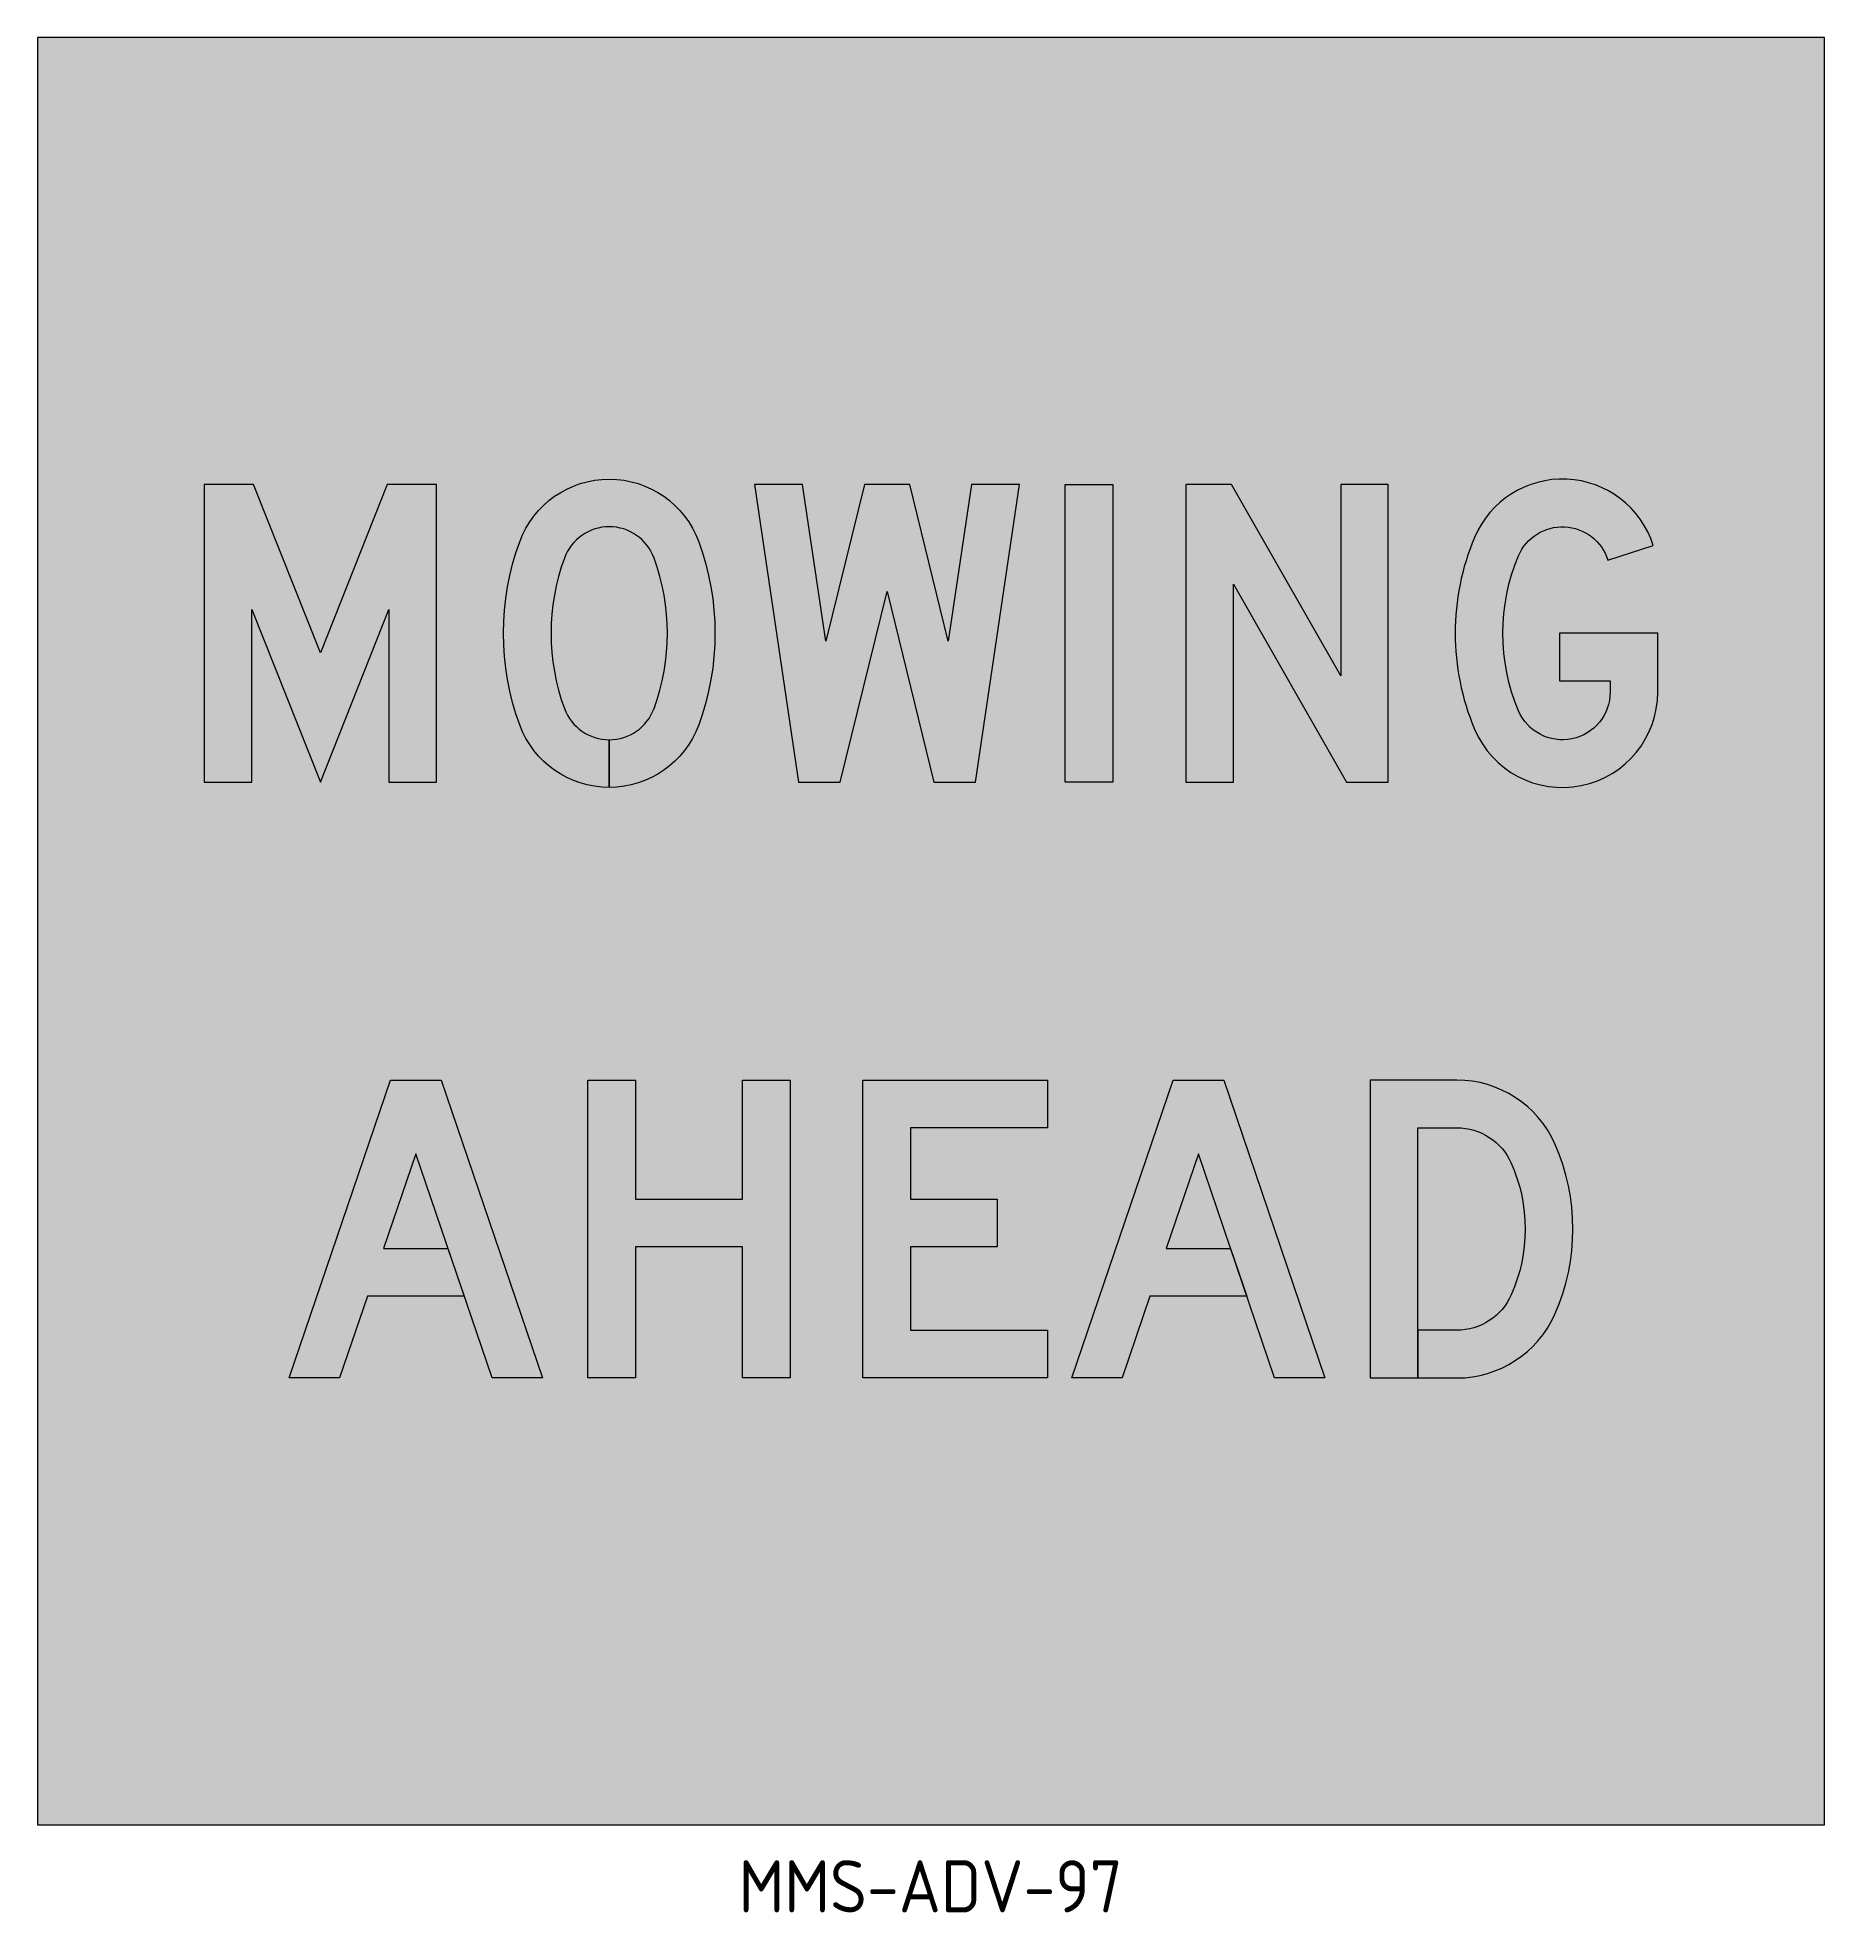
# Model space of a CAD drawing. Header units: millimetres. Extents: x 440 to 560, y 185 to 311.
import ezdxf

# ---------------------------------------------------------------- set-up
doc = ezdxf.new("R2010")
doc.units = ezdxf.units.MM
doc.layers.add('DIM', color=1, linetype='Continuous')
doc.layers.add('T25', color=1, linetype='Continuous')
doc.layers.add('GSCOLORFILL', color=7, linetype='Continuous', lineweight=0)
doc.styles.add('T35', font='isocp2.shx', dxfattribs={"height": 3.5})

# ---------------------------------------------------------------- blocks, each defined once
blk = doc.blocks.new('*U17')
at = {"layer": 'GSCOLORFILL', "true_color": 0xfcd116, "transparency": 33554687}
blk.add_hatch(color=40, dxfattribs=at).paths.add_polyline_path([(-300, -300), (300, -300), (300, 300), (-300, 300)])
at = {"layer": 'GSCOLORFILL', "color": 40, "linetype": 'Continuous', "true_color": 0xfcd116, "transparency": 33554687}
blk.add_lwpolyline([(-300, -300), (300, -300), (300, 300), (-300, 300), (-300, -300)], close=True, dxfattribs=at).dxf.unprotected_set("ltscale", 0)
blk.add_lwpolyline([(-300, -300), (300, -300), (300, 300), (-300, 300), (-300, -300)], close=True, dxfattribs=at).dxf.unprotected_set("ltscale", 0)
blk = doc.blocks.new('*U12')
at = {"layer": 'GSCOLORFILL', "linetype": 'Continuous'}
blk.add_hatch(color=0, dxfattribs=at).paths.add_polyline_path([(0, 0), (68, 200), (102, 200), (170, 0), (136.2, 0), (85, 150.6), (63.4, 87), (106.6, 87), (117.5, 55), (52.5, 55), (33.8, 0)])
at = {"layer": 'GSCOLORFILL', "color": 0}
blk.add_lwpolyline([(0, 0), (68, 200), (102, 200), (170, 0), (136.2, 0), (85, 150.6), (63.4, 87), (106.6, 87), (117.5, 55), (52.5, 55), (33.8, 0)], close=True, dxfattribs=at)
blk = doc.blocks.new('*U13')
at = {"layer": 'GSCOLORFILL', "linetype": 'Continuous'}
blk.add_hatch(color=0, dxfattribs=at).paths.add_polyline_path([(104, 88), (104, 0), (136, 0), (136, 200), (104, 200), (104, 120), (32, 120), (32, 200), (0, 200), (0, 0), (32, 0), (32, 88)])
at = {"layer": 'GSCOLORFILL', "color": 0}
blk.add_lwpolyline([(0, 200), (32, 200), (32, 120), (104, 120), (104, 200), (136, 200), (136, 0), (104, 0), (104, 88), (32, 88), (32, 0), (0, 0)], close=True, dxfattribs=at)
blk = doc.blocks.new('*U14')
at = {"layer": 'GSCOLORFILL', "linetype": 'Continuous'}
blk.add_hatch(color=0, dxfattribs=at).paths.add_polyline_path([(124, 168), (32, 168), (32, 120), (90.2, 120), (90.2, 88), (32, 88), (32, 32), (124, 32), (124, 0), (0, 0), (0, 200), (124, 200)])
at = {"layer": 'GSCOLORFILL', "color": 0}
blk.add_lwpolyline([(124, 168), (32, 168), (32, 120), (90.2, 120), (90.2, 88), (32, 88), (32, 32), (124, 32), (124, 0), (0, 0), (0, 200), (124, 200)], close=True, dxfattribs=at)
blk = doc.blocks.new('*U15')
at = {"layer": 'GSCOLORFILL', "linetype": 'Continuous'}
blk.add_hatch(color=0, dxfattribs=at).paths.add_polyline_path([(0, 0), (68, 200), (102, 200), (170, 0), (136.2, 0), (85, 150.6), (63.4, 87), (106.6, 87), (117.5, 55), (52.5, 55), (33.8, 0)])
at = {"layer": 'GSCOLORFILL', "color": 0}
blk.add_lwpolyline([(0, 0), (68, 200), (102, 200), (170, 0), (136.2, 0), (85, 150.6), (63.4, 87), (106.6, 87), (117.5, 55), (52.5, 55), (33.8, 0)], close=True, dxfattribs=at)
blk = doc.blocks.new('*U16')
at = {"layer": 'GSCOLORFILL', "linetype": 'Continuous'}
blk.add_hatch(color=0, dxfattribs=at).paths.add_polyline_path([(32, 168), (58.1, 168, -0.296493), (94.6, 144.2, -0.212019), (94.6, 55.8, -0.296493), (58.1, 32), (32, 32), (32, 0), (58.1, 0, 0.296493), (123.9, 42.8, 0.212019), (123.9, 157.2, 0.296493), (58.1, 200), (0, 200), (0, 0), (32, 0)])
at = {"layer": 'GSCOLORFILL', "color": 0}
blk.add_lwpolyline([(32, 32), (32, 0), (58.1, 0, 0.296493), (123.9, 42.8, 0.212019), (123.9, 157.2, 0.296493), (58.1, 200), (0, 200), (0, 0), (32, 0), (32, 168), (58.1, 168, -0.296493), (94.6, 144.2, -0.212019), (94.6, 55.8, -0.296493), (58.1, 32)], format="xyb", close=True, dxfattribs=at)
blk = doc.blocks.new('*U11')
at = {"layer": 'DIM', "color": 28, "true_color": 0x0a0a0a}
for name, p, xscale, yscale, zscale in [('*U12', (0, 0), 0.4999999999999998, 0.4999999999999998, 0.4999999999999998), ('*U13', (100.24, 0), 0.4999999999999998, 0.4999999999999998, 0.4999999999999998), ('*U14', (192.63, 0), 0.4999999999999998, 0.4999999999999998, 0.4999999999999998), ('*U15', (262.76, 0), 0.5, 0.5, 0.5), ('*U16', (363, 0), 0.5000000000000004, 0.5000000000000004, 0.5000000000000004)]:
    blk.add_blockref(name, p, dxfattribs=dict(at, xscale=xscale, yscale=yscale, zscale=zscale))
blk = doc.blocks.new('*U10')
at = {"layer": 'DIM'}
blk.add_blockref('*U11', (0, 0), dxfattribs=at)
blk = doc.blocks.new('*U4')
at = {"layer": 'GSCOLORFILL', "linetype": 'Continuous'}
blk.add_hatch(color=0, dxfattribs=at).paths.add_polyline_path([(124, 0), (156, 0), (156, 200), (122.9, 200), (78, 86.8), (33.1, 200), (0, 200), (0, 0), (32, 0), (32, 116), (78, 0), (124, 116)])
at = {"layer": 'GSCOLORFILL', "color": 0}
blk.add_lwpolyline([(156, 0), (156, 200), (122.9, 200), (78, 86.8), (33.1, 200), (0, 200), (0, 0), (32, 0), (32, 116), (78, 0), (124, 116), (124, 0)], close=True, dxfattribs=at)
blk = doc.blocks.new('*U5')
at = {"layer": 'GSCOLORFILL', "linetype": 'Continuous'}
blk.add_hatch(color=0, dxfattribs=at).paths.add_polyline_path([(101.1, 49.5, -0.31474), (71, 28.5), (71, -3.5, 0.314782), (131.1, 38.5, 0.177215), (131.1, 161.5, 0.698925), (10.9, 161.5, 0.177215), (10.9, 38.5, 0.314825), (71, -3.5), (71, 28.5, -0.314825), (40.9, 49.5, -0.177215), (40.9, 150.5, -0.698925), (101.1, 150.5, -0.177215)])
at = {"layer": 'GSCOLORFILL', "color": 0}
blk.add_lwpolyline([(71, -3.5, -0.314825), (10.9, 38.5, -0.177215), (10.9, 161.5, -0.698925), (131.1, 161.5, -0.177215), (131.1, 38.5, -0.314782), (71, -3.5), (71, 28.5, 0.31474), (101.1, 49.5, 0.177215), (101.1, 150.5, 0.698925), (40.9, 150.5, 0.177215), (40.9, 49.5, 0.314825), (71, 28.5)], format="xyb", close=True, dxfattribs=at)
blk = doc.blocks.new('*U6')
at = {"layer": 'GSCOLORFILL', "linetype": 'Continuous'}
blk.add_hatch(color=0, dxfattribs=at).paths.add_polyline_path([(104.2, 200), (73.8, 200), (47.9, 94.8), (32.3, 200), (0, 200), (29.5, 0), (57.5, 0), (89, 128), (120.5, 0), (148.5, 0), (178, 200), (145.7, 200), (130.1, 94.8)])
at = {"layer": 'GSCOLORFILL', "color": 0}
blk.add_lwpolyline([(57.5, 0), (89, 128), (120.5, 0), (148.5, 0), (178, 200), (145.7, 200), (130.1, 94.8), (104.2, 200), (73.8, 200), (47.9, 94.8), (32.3, 200), (0, 200), (29.5, 0)], close=True, dxfattribs=at)
blk = doc.blocks.new('*U7')
at = {"layer": 'GSCOLORFILL', "linetype": 'Continuous'}
blk.add_hatch(color=0, dxfattribs=at).paths.add_polyline_path([(0, 200), (32, 200), (32, 0), (0, 0)])
at = {"layer": 'GSCOLORFILL', "color": 0}
blk.add_lwpolyline([(0, 200), (32, 200), (32, 0), (0, 0)], close=True, dxfattribs=at)
blk = doc.blocks.new('*U8')
at = {"layer": 'GSCOLORFILL', "linetype": 'Continuous'}
blk.add_hatch(color=0, dxfattribs=at).paths.add_polyline_path([(104, 71.5), (30.6, 200), (0, 200), (0, 0), (32, 0), (32, 133), (108, 0), (136, 0), (136, 200), (104, 200)])
at = {"layer": 'GSCOLORFILL', "color": 0}
blk.add_lwpolyline([(136, 0), (136, 200), (104, 200), (104, 71.5), (30.6, 200), (0, 200), (0, 0), (32, 0), (32, 133), (108, 0)], close=True, dxfattribs=at)
blk = doc.blocks.new('*U9')
at = {"layer": 'GSCOLORFILL', "linetype": 'Continuous'}
blk.add_hatch(color=0, dxfattribs=at).paths.add_polyline_path([(102.5, 149.2), (133, 159, 0.696067), (13, 164.4, 0.202532), (13, 35.6, 0.817772), (136, 60.5), (136, 100), (70, 100), (70, 68), (104, 68), (104, 60.5, -0.817772), (42.5, 48, -0.202532), (42.5, 152, -0.696067)])
at = {"layer": 'GSCOLORFILL', "color": 0}
blk.add_lwpolyline([(70, 100), (70, 68), (104, 68), (104, 60.5, -0.817772), (42.5, 48, -0.202532), (42.5, 152, -0.696067), (102.5, 149.2), (133, 159, 0.696067), (13, 164.4, 0.202532), (13, 35.6, 0.817772), (136, 60.5), (136, 100)], format="xyb", close=True, dxfattribs=at)
blk = doc.blocks.new('*U3')
at = {"layer": 'T25', "color": 28}
for name, p, xscale, yscale, zscale in [('*U5', (100.46, 0), 0.5, 0.5, 0.5), ('*U9', (420, 0), 0.4999999999999998, 0.4999999999999998, 0.4999999999999998), ('*U4', (0, 0), 0.5, 0.5, 0.5), ('*U6', (184.73, 0), 0.5000000000000001, 0.5000000000000001, 0.5000000000000001), ('*U7', (289.04, 0), 0.5, 0.5, 0.5), ('*U8', (329.54, 0), 0.5, 0.5, 0.5)]:
    blk.add_blockref(name, p, dxfattribs=dict(at, xscale=xscale, yscale=yscale, zscale=zscale))
blk = doc.blocks.new('*U2')
at = {"layer": 'T25'}
blk.add_blockref('*U3', (0, 0), dxfattribs=at)

msp = doc.modelspace()

# ---------------------------------------------------------------- block references
at = {"layer": 'DIM', "xscale": 0.2, "yscale": 0.2, "zscale": 0.2}
for name, p in [('*U17', (500.22, 250.74)), ('*U10', (457.12, 220.74))]:
    msp.add_blockref(name, p, dxfattribs=at)
at = {"layer": 'T25', "xscale": 0.2, "yscale": 0.2, "zscale": 0.2}
msp.add_blockref('*U2', (451.42, 260.74), dxfattribs=at)

# ---------------------------------------------------------------- texts
at = {"layer": 'DIM', "color": 3, "insert": (500.19, 188.36), "char_height": 3.5, "width": 16.4248, "attachment_point": 2, "style": 'T35'}
msp.add_mtext('MMS-ADV-97', dxfattribs=at)

doc.saveas('drawing.dxf')
